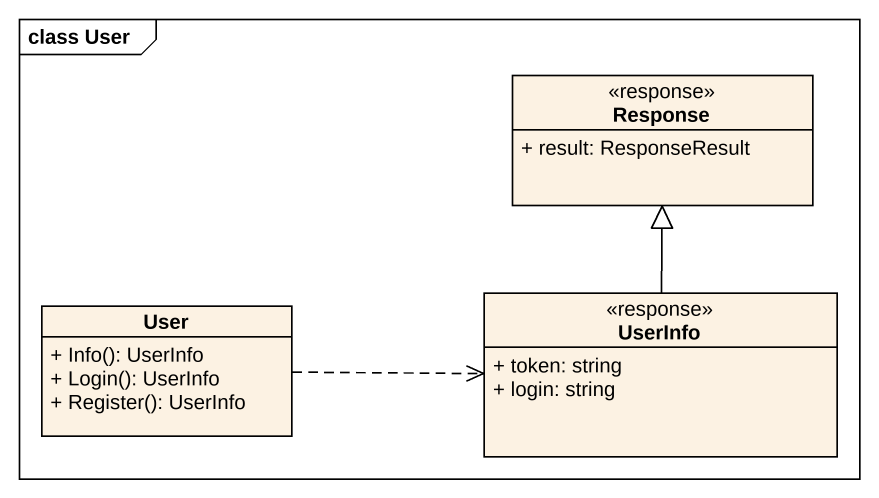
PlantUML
@startuml
mainframe class User
hide circle
hide empty members
skinparam classAttributeIconSize 0
class Response <<response>> {
  + result: ResponseResult
}
class User {
  + Info(): UserInfo
  + Login(): UserInfo
  + Register(): UserInfo
}
class UserInfo <<response>> {
  + token: string
  + login: string
}
User .right.> UserInfo
UserInfo -up-|> Response
@enduml
